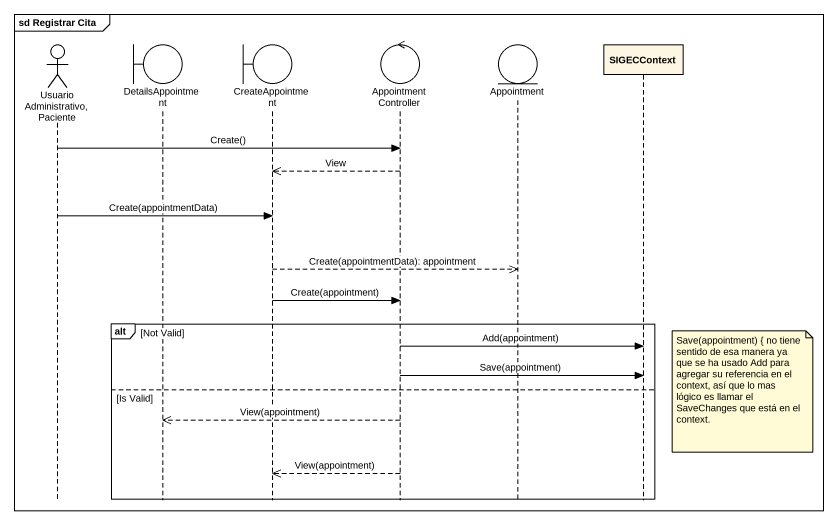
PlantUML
@startuml
mainframe sd Registrar Cita
hide footbox
actor "Usuario Administrativo, Paciente" as Usuario_Administrativo
boundary DetailsAppointment
boundary CreateAppointment
control AppointmentController
entity Appointment
participant SIGECContext

Usuario_Administrativo -> AppointmentController : Create()
AppointmentController -->> CreateAppointment : View
Usuario_Administrativo -> CreateAppointment : Create(appointmentData)
CreateAppointment -->> Appointment : Create(appointmentData): appointment
CreateAppointment -> AppointmentController : Create(appointment)
alt Not Valid
  AppointmentController -> SIGECContext : Add(appointment)
  AppointmentController -> SIGECContext : Save(appointment)
else Is Valid
  note right of SIGECContext : Save(appointment) { no tiene sentido de esa manera ya que se ha usado Add para agregar su referencia en el context, así que lo mas lógico es llamar el SaveChanges que está en el context.
  AppointmentController -->> DetailsAppointment : View(appointment)
  AppointmentController -->> CreateAppointment : View(appointment)
end
@enduml
